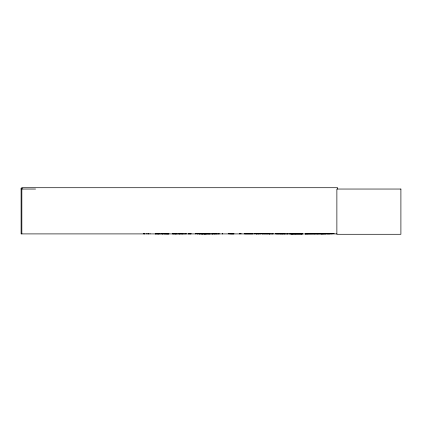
<?xml version="1.0" encoding="UTF-8"?>
<svg xmlns="http://www.w3.org/2000/svg" width="422" height="422" viewBox="0 0 422 422"><rect width="100%" height="100%" fill="white"/><g stroke="black" fill="none" stroke-linecap="round" stroke-linejoin="round"><path stroke-width="0.63" d="M201.711 233.888L201.679 233.435M208.494 233.888L208.5 233.53M266.15 233.888L266.15 233.53M272.934 233.888L272.939 233.53M155.227 233.904L161.937 233.857L161.958 233.53M155.291 233.846L155.301 233.53M172.503 233.904L179.213 233.857L179.234 233.53L179.16 233.867M172.566 233.846L172.577 233.53M199.205 233.888L199.279 233.53L199.205 233.904L219.24 233.867M205.92 233.846L205.936 233.53M204.353 233.867L204.353 233.53M157.733 233.857L157.701 233.435M175.009 233.857L174.977 233.435M188.565 233.904L190.918 233.857M167.339 233.904L167.413 233.34M167.624 233.857L167.671 233.561M325.162 233.73L305.37 233.878L305.491 233.603L334.24 233.572M305.581 233.888L305.797 233.603L305.903 233.899M321.991 233.888L322.076 233.603L322.176 233.899M323.273 233.888L323.373 233.741M290.663 233.893L302.474 233.883L288.854 233.888L288.854 233.53M291.591 233.893L291.797 233.893M301.16 233.893L301.213 233.545M301.224 233.704L301.524 233.904M302.242 233.893L302.384 233.545M327.525 233.857L327.535 233.561M305.597 233.899L305.491 233.603M306.794 233.741L307.169 233.888M321.685 233.888L321.764 233.603L321.87 233.899M322.951 233.904L323.052 233.603L323.257 233.904M290.737 233.793L302.384 233.783M214.249 233.857L214.286 233.561L214.323 233.888M257.51 233.857L257.541 233.561L257.578 233.904M233.82 233.857L228.297 233.561L228.265 233.904M256.196 233.857L256.238 233.561M258.749 233.857L258.791 233.561L258.834 233.904M155.887 233.857L155.929 233.561M157.97 233.857L158.018 233.561M188.834 233.857L188.877 233.561L188.924 233.904M201.948 233.857L201.996 233.561M22.419 188.191L21.1 188.191L21.1 233.904L336.956 233.904M21.1 189.04L35.575 189.04M244.512 233.609L252.963 233.609M275.687 233.609L284.138 233.609M244.496 233.719L252.978 233.719M275.671 233.73L284.154 233.719M195.428 233.561L197.828 233.888M244.502 233.878L252.973 233.878M254.846 233.561L272.987 233.888L272.981 233.53M275.677 233.878L287.878 233.888M305.37 233.878L332.067 233.809M202.887 233.857L202.871 233.435M208.584 233.857L208.542 233.561M195.713 233.857L195.745 233.435M164.606 233.857L164.564 233.561M162.523 233.857L162.481 233.561M265.211 233.857L265.164 233.561L265.121 233.904M259.646 233.857L259.614 233.561L259.577 233.904M233.097 233.857L233.065 233.561M287.683 233.857L287.651 233.561L287.614 233.904M214.107 233.846L214.065 233.53M209.317 233.846L209.307 233.561M204.591 233.857L204.607 233.53M329.329 233.857L329.318 233.561L329.302 233.904M212.82 233.846L212.815 233.561M206.163 233.846L206.21 233.435M186.123 233.857L179.466 233.857M168.847 233.857L162.19 233.857L162.175 233.53L162.248 233.888M204.142 233.809L204.142 233.561M266.198 233.857L266.198 233.53M337.616 189.04L337.616 187.716L21.844 187.716L21.844 233.904M332.067 233.53L332.067 233.904M328.791 233.435L328.791 233.904M328.559 233.435L328.559 233.904M327.546 233.53L327.546 233.904M325.942 233.435L325.942 233.904M325.715 233.435L325.715 233.904M325.283 233.53L325.283 233.904M324.576 233.435L324.576 233.904M324.349 233.435L324.349 233.904M322.751 233.53L322.751 233.904M321.279 233.53L321.279 233.904M320.994 233.53L320.994 233.904M318.003 233.435L318.003 233.904M317.766 233.435L317.766 233.904M314.49 233.53L314.49 233.904M295.643 233.53L295.643 233.904M292.367 233.435L292.367 233.904M292.129 233.435L292.129 233.904M284.744 233.435L284.744 233.904M284.576 233.435L284.576 233.904M282.877 233.53L282.877 233.904M282.761 233.53L282.761 233.904M281.057 233.435L281.057 233.904M280.888 233.435L280.888 233.904M278.019 233.53L278.019 233.904M269.468 233.435L269.468 233.904M269.431 233.435L269.431 233.904M267.986 233.53L267.944 233.904M267.21 233.435L267.173 233.904M264.304 233.435L264.304 233.904M264.135 233.435L264.135 233.904M263.191 233.435L263.191 233.904M263.101 233.435L263.101 233.904M262.611 233.561L262.579 233.904L262.568 233.53M262.431 233.53L262.431 233.904M262.315 233.53L262.315 233.904M260.617 233.435L260.617 233.904M260.448 233.435L260.448 233.904M258.301 233.435L258.301 233.904M258.211 233.435L258.211 233.904M256.982 233.34L256.982 233.904M256.74 233.435L256.74 233.904M256.576 233.435L256.576 233.904M256.281 233.53L256.281 233.904M256.054 233.34L256.054 233.904M254.809 233.53L254.809 233.904M240.988 233.34L240.988 233.904M240.055 233.34L240.055 233.904M239.343 233.34L239.343 233.904M233.883 233.53L233.883 233.904M233.034 233.53L233.034 233.904M232.385 233.435L232.385 233.904M232.121 233.435L232.121 233.904M231.952 233.435L231.952 233.904M230.966 233.34L230.966 233.904M230.707 233.34L230.707 233.904M230.196 233.435L230.196 233.904M230.032 233.34L230.032 233.904M229.563 233.34L229.563 233.904M229.114 233.53L229.114 233.904M222.663 233.53L222.684 233.904M222.299 233.435L222.299 233.904M218.986 233.53L218.986 233.904M216.096 233.435L216.096 233.904M215.922 233.435L215.922 233.904M212.804 233.53L212.804 233.904M212.461 233.435L212.461 233.904M212.287 233.435L212.287 233.904M209.449 233.435L209.396 233.904M209.217 233.435L209.275 233.904M208.083 233.34L208.083 233.904M207.339 233.53L207.339 233.904M206.944 233.34L206.944 233.904M206.769 233.435L206.769 233.904L206.701 233.435M206.411 233.53L206.411 233.904L206.379 233.435M205.572 233.435L205.572 233.904M205.408 233.435L205.408 233.904M205.219 233.435L205.219 233.904M204.886 233.435L204.886 233.904M204.496 233.53L204.475 233.904L204.385 233.561M204.095 233.53L204.053 233.904M203.32 233.435L203.325 233.904M202.75 233.435L202.75 233.904M202.639 233.435L202.639 233.904M202.576 233.435L202.571 233.904M202.038 233.53L202.038 233.904M201.811 233.435L201.748 233.904M199.954 233.53L199.954 233.904M199.68 233.53L199.68 233.904M198.973 233.34L198.973 233.904M198.039 233.34L198.039 233.904M197.47 233.53L197.47 233.904M195.381 233.53L195.381 233.904M191.008 233.53L191.008 233.904M190.723 233.435L190.723 233.904L190.649 233.435M186.102 233.53L186.102 233.904M182.747 233.435L182.747 233.904M182.515 233.435L182.515 233.904M181.792 233.53L181.792 233.904M180.067 233.435L180.067 233.904L179.999 233.435M179.709 233.53L179.709 233.904M179.45 233.53L179.45 233.904M176.169 233.435L176.169 233.904M175.937 233.435L175.937 233.904M175.336 233.53L175.336 233.904M175.046 233.435L175.046 233.904M173.252 233.53L173.252 233.904M168.832 233.53L168.832 233.904M168.731 233.34L168.731 233.904M168.494 233.435L168.494 233.904M167.719 233.53L167.761 233.904M166.98 233.435L166.98 233.904M165.471 233.435L165.471 233.904M165.239 233.435L165.239 233.904M164.517 233.53L164.517 233.904M162.797 233.435L162.792 233.904L162.723 233.435M162.433 233.53L162.433 233.904M158.894 233.435L158.894 233.904M158.661 233.435L158.661 233.904M158.06 233.53L158.06 233.904M155.976 233.53L155.976 233.904M150.016 233.53L150.016 233.904M148.607 233.53L148.607 233.904M148.227 233.53L148.249 233.904M147.869 233.53L147.869 233.904M146.434 233.53L146.434 233.904M144.793 233.34L144.793 233.904M144.767 233.34L144.767 233.904M144.055 233.34L144.055 233.904M143.475 233.34L143.475 233.904M400.9 189.04L336.872 189.04L336.872 234.284L400.9 234.284L400.9 189.04M269.7 233.904L269.7 233.435L269.669 233.904M231.652 233.904L231.652 233.53L231.609 233.904M204.992 233.904L204.992 233.435L204.981 233.904M166.247 233.904L166.247 233.53L166.205 233.904"/></g></svg>
